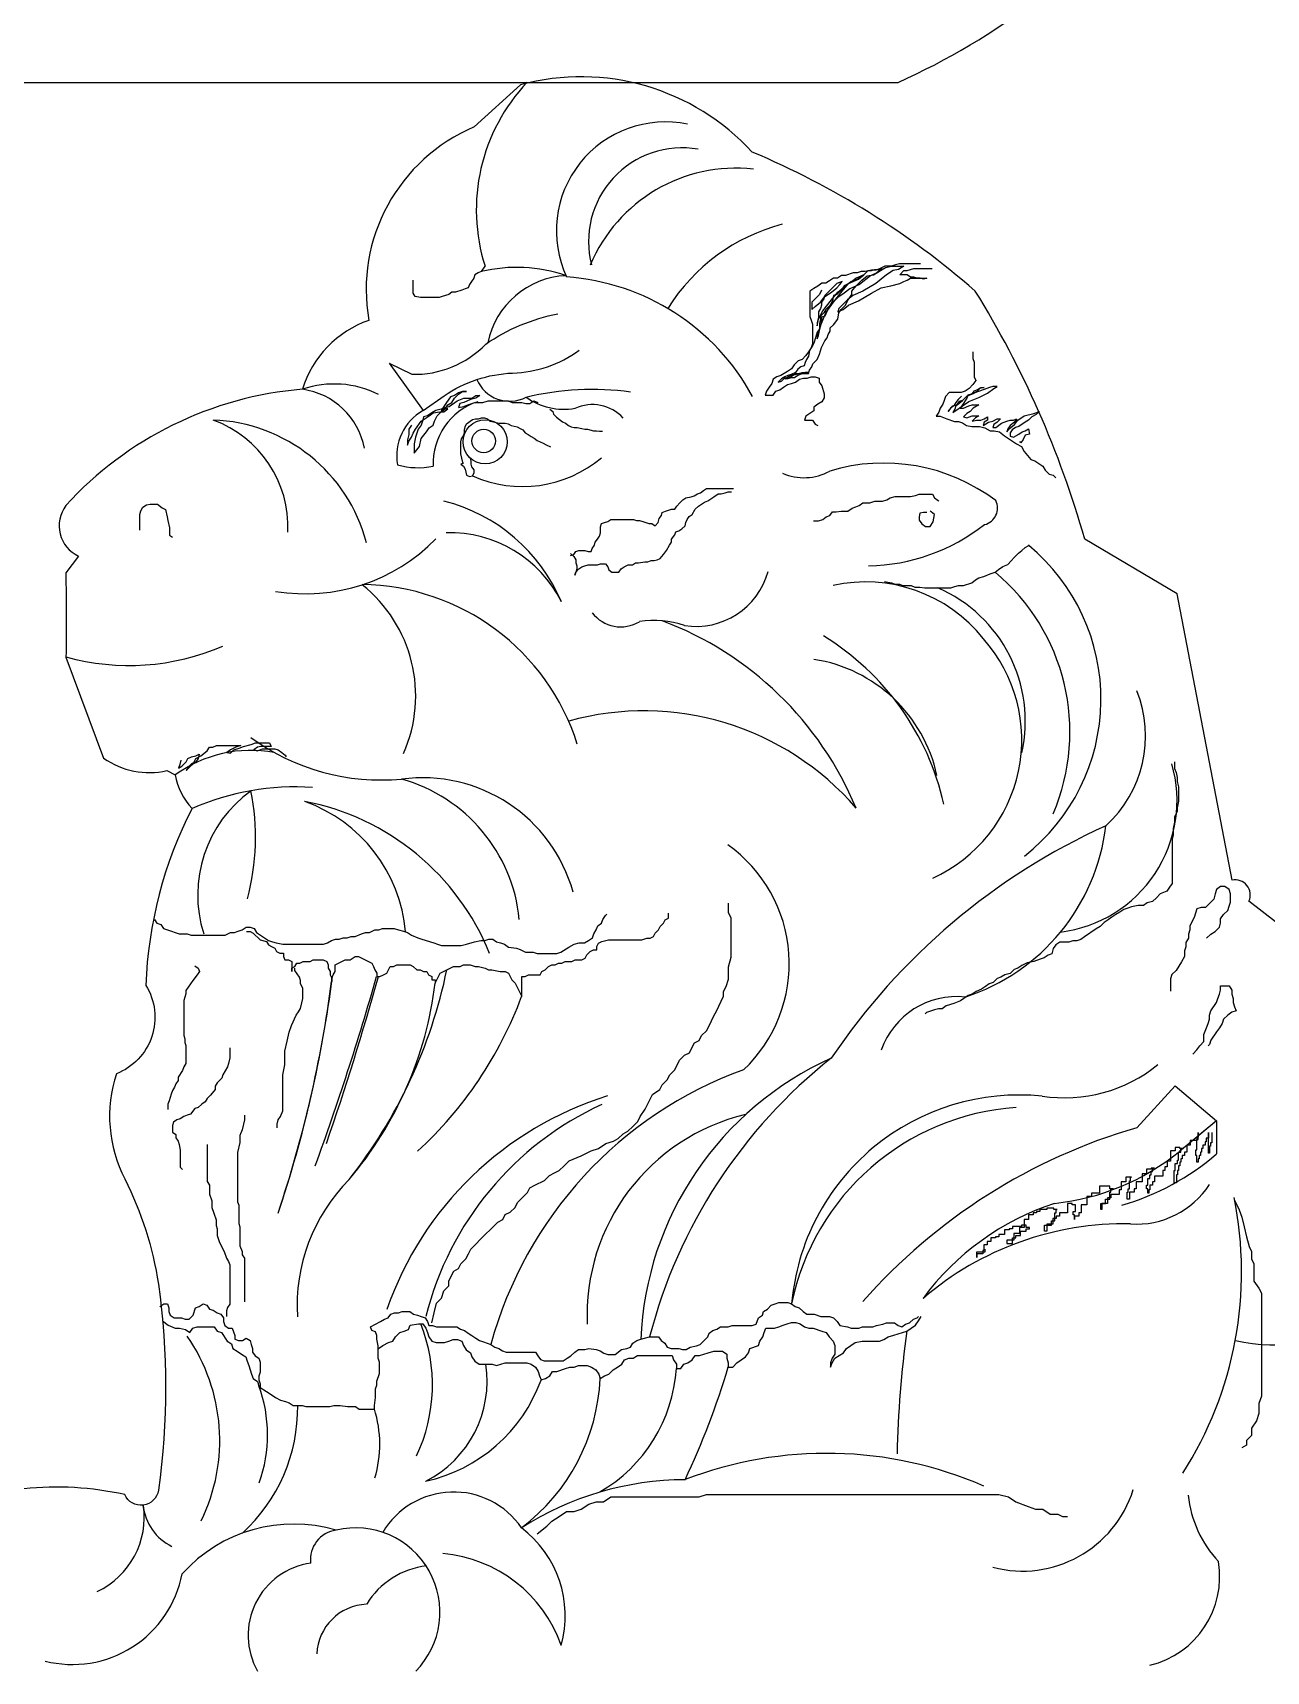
# Model space of a CAD drawing. Header units: metres. Extents: x 878 to 1938, y 746 to 2926.
# Drawn here: x 1643.4 to 1720, y 2257.7 to 2359.5 of the extents above; entities that cross this region are included whole.
import ezdxf

# ---------------------------------------------------------------- set-up
doc = ezdxf.new("R2010")
doc.units = ezdxf.units.M
doc.layers.add('3', color=3, linetype='Continuous')
doc.layers.add('7', color=7, linetype='Continuous')

msp = doc.modelspace()

# ---------------------------------------------------------------- hatches: boundary and pattern name
at = {"layer": '3'}
h = msp.add_hatch(dxfattribs=at)
h.set_pattern_fill('ANSI31', scale=1.83)
h.paths.add_polyline_path([(1670.69, 2334.13, 1), (1672.15, 2334.13, 1)])

# ---------------------------------------------------------------- linework, layer by layer
for q in [(1715.77, 2290.96), (1716.93, 2289.87)]:
    msp.add_line((1716.93, 2291.91), q, dxfattribs=at)
for points in [[(1726, 2300.07), (1718.94, 2305.56, 0.61), (1717.89, 2306.86), (1714.49, 2324.63), (1708.74, 2328.03, 0.07), (1701.94, 2343.44, 0.08), (1688.09, 2352.07, 0.28), (1673.71, 2356.25), (1670.83, 2353.63, 0.35), (1664.29, 2341.62, 0.24), (1660.17, 2337.34, 0.19), (1645.47, 2330.12, 0.47), (1646.25, 2326.98), (1645.47, 2325.94, -0.01), (1645.48, 2320.71), (1647.82, 2314.44, 0.21), (1651.75, 2313.66), (1652.27, 2313.4, 0.15), (1653.31, 2311.31, 0.11), (1650.44, 2300.33, -0.47), (1648.61, 2294.84, 0.2), (1649.13, 2288.31, -0.08), (1651.22, 2281.78, -0.07), (1651.22, 2268.98, -0.76), (1649.13, 2268.71, 0.08), (1642.86, 2269.07, 0.14)], [(1665.54, 2338.97), (1666.96, 2338.27, 0.21), (1671.55, 2340.15, -0.1), (1676.02, 2342.03, 0.23)], [(1665.54, 2338.97), (1667.66, 2336.03), (1668.97, 2336.94, -0.14), (1673.21, 2338.35, 0.15), (1677.35, 2339.76, -0.32)]]:
    msp.add_lwpolyline(points, format="xyb", dxfattribs=at)
for points in [[(1698.54, 2345.14), (1697.23, 2345.14), (1696.98, 2345.06), (1696.74, 2344.98), (1696.33, 2344.98), (1696, 2344.81), (1695.76, 2344.73), (1695.51, 2344.73), (1695.11, 2344.65), (1694.86, 2344.65), (1694.62, 2344.57), (1694.37, 2344.57), (1693.88, 2344.4), (1693.64, 2344.4), (1693.39, 2344.24), (1693.15, 2344.24), (1692.9, 2344.08), (1692.66, 2343.92), (1692.41, 2343.92), (1692.17, 2343.75), (1691.92, 2343.59), (1691.68, 2343.43), (1691.68, 2341.87), (1691.76, 2341.63), (1691.84, 2341.38), (1691.84, 2340.16), (1691.76, 2339.92), (1691.59, 2339.67), (1691.43, 2339.43), (1691.19, 2339.18), (1690.94, 2339.1), (1690.7, 2338.85), (1690.53, 2338.61), (1690.29, 2338.45), (1689.88, 2338.2), (1689.63, 2338.12), (1689.39, 2337.96), (1689.31, 2337.71), (1689.14, 2337.47), (1688.98, 2337.22), (1688.9, 2336.98), (1689.39, 2336.98), (1689.55, 2337.22), (1689.8, 2337.3), (1690.04, 2337.47), (1690.29, 2337.63), (1690.53, 2337.71), (1690.78, 2337.79), (1691.02, 2337.96), (1691.27, 2338.04), (1691.51, 2338.04), (1691.76, 2338.12), (1692, 2338.12), (1692.25, 2338.04), (1692.25, 2337.79), (1692.41, 2337.55), (1692.57, 2337.06), (1692.57, 2336.81), (1692.41, 2336.57), (1692.17, 2336.41), (1691.92, 2336.24), (1691.92, 2336), (1691.68, 2335.83), (1691.43, 2335.67), (1691.35, 2335.43), (1691.84, 2335.43), (1692, 2335.18), (1692.17, 2335.1)], [(1671.5, 2344.98), (1671.27, 2344.65), (1671.07, 2344.58), (1670.87, 2344.44), (1670.8, 2344.24), (1670.66, 2344.04), (1670.53, 2343.84), (1670.46, 2343.64), (1670.26, 2343.57), (1670.06, 2343.5), (1669.66, 2343.37), (1669.45, 2343.37), (1669.25, 2343.23), (1669.05, 2343.17), (1668.85, 2343.1), (1668.65, 2343.03), (1667.5, 2343.03), (1667.17, 2343.1), (1667.03, 2343.3), (1667.03, 2344.11)], [(1692.4, 2343.5), (1692.27, 2343.23), (1692, 2342.96), (1691.79, 2342.76), (1691.79, 2342.29), (1692, 2342.49), (1692.33, 2342.76), (1692.6, 2343.1), (1693.01, 2343.37), (1693.34, 2343.64), (1693.54, 2343.84), (1693.68, 2344.04), (1693.34, 2343.91), (1693.14, 2343.7), (1692.87, 2343.44), (1692.6, 2343.17), (1692.53, 2342.96), (1692.4, 2342.76), (1692.4, 2342.56), (1692.33, 2342.36), (1692.2, 2342.16), (1692.2, 2341.82), (1692.13, 2341.49), (1692.13, 2341.28), (1692.2, 2341.69), (1692.47, 2342.22), (1693.01, 2342.9), (1693.41, 2343.37), (1693.88, 2343.77), (1694.22, 2344.04), (1694.62, 2344.18), (1694.82, 2344.31), (1695.02, 2344.44), (1694.55, 2344.24), (1694.22, 2343.97), (1693.81, 2343.77), (1693.61, 2343.5), (1693.34, 2343.23), (1693.14, 2343.17), (1693.07, 2342.83), (1692.94, 2342.56), (1692.67, 2342.29), (1692.53, 2342.09), (1692.33, 2341.89), (1692.33, 2341.69), (1692.27, 2341.42), (1692.27, 2341.15), (1692.2, 2340.88), (1692.13, 2340.68), (1692.13, 2340.48), (1692.2, 2340.68), (1692.33, 2341.28), (1692.67, 2342.09), (1693.14, 2342.76), (1693.68, 2343.44), (1694.08, 2343.91), (1694.69, 2344.18), (1695.02, 2344.44), (1695.29, 2344.71), (1695.5, 2344.71), (1695.7, 2344.78), (1695.97, 2344.78), (1696.17, 2344.85), (1695.83, 2344.58), (1695.43, 2344.38), (1694.76, 2343.84), (1694.15, 2343.57), (1693.81, 2343.3), (1693.41, 2343.03), (1693.21, 2342.83), (1693.01, 2342.7), (1692.87, 2342.49), (1692.74, 2342.22), (1692.6, 2341.89), (1692.4, 2341.82), (1692.4, 2341.62), (1692.33, 2341.28), (1692.27, 2341.08), (1692.13, 2340.88), (1692, 2340.48), (1691.93, 2340.27), (1691.86, 2340.07), (1691.66, 2339.74), (1691.59, 2339.4), (1691.46, 2339.2), (1691.39, 2339), (1691.32, 2338.8), (1691.12, 2338.73), (1690.92, 2338.59), (1690.78, 2338.39), (1690.52, 2338.26), (1690.31, 2338.19), (1690.11, 2338.12), (1689.91, 2337.99), (1689.71, 2337.79), (1689.91, 2337.85), (1690.11, 2338.06), (1690.38, 2338.06), (1690.78, 2338.32), (1690.99, 2338.32), (1691.19, 2338.39), (1691.59, 2338.39), (1691.39, 2338.39), (1690.92, 2338.19), (1690.72, 2338.06), (1690.52, 2338.06), (1690.31, 2337.99), (1690.11, 2337.99), (1690.31, 2338.12), (1690.58, 2338.26), (1690.78, 2338.26), (1690.99, 2338.32), (1691.59, 2338.32), (1691.66, 2338.53), (1691.79, 2338.73), (1691.86, 2338.93), (1692.13, 2339.2), (1692.27, 2339.53), (1692.4, 2339.94), (1692.6, 2340.34), (1692.74, 2340.54), (1692.8, 2340.75), (1692.94, 2340.95), (1692.94, 2341.15), (1693.14, 2341.35), (1693.41, 2341.69), (1693.48, 2342.09), (1693.61, 2342.29), (1693.88, 2342.56), (1694.01, 2342.83), (1694.15, 2343.03), (1694.28, 2343.23), (1694.28, 2343.44), (1694.55, 2343.77), (1694.89, 2344.11), (1695.23, 2344.38), (1695.63, 2344.44), (1696.17, 2344.78), (1696.37, 2344.91), (1696.77, 2344.98), (1697.51, 2344.98), (1697.18, 2344.78), (1696.84, 2344.71), (1696.44, 2344.44), (1695.76, 2343.91), (1694.96, 2343.44), (1694.35, 2343.17), (1694.01, 2342.9), (1693.75, 2342.63), (1693.48, 2342.36), (1693.41, 2342.16), (1693.75, 2342.29), (1694.08, 2342.56), (1694.69, 2342.83), (1695.5, 2343.3), (1696.1, 2343.64), (1696.71, 2343.77), (1697.25, 2343.91), (1697.51, 2344.04), (1697.72, 2344.11), (1697.92, 2344.24), (1698.93, 2344.24), (1698.73, 2344.18), (1698.52, 2344.24), (1698.32, 2344.24), (1698.12, 2344.31), (1697.92, 2344.31), (1697.72, 2344.44), (1697.25, 2344.44), (1697.51, 2344.71), (1697.72, 2344.71), (1698.12, 2344.85), (1699.26, 2344.85)], [(1701.8, 2339.67), (1701.8, 2339.26), (1701.88, 2339.02), (1701.88, 2338.12), (1701.97, 2337.88), (1701.8, 2337.63), (1701.56, 2337.39), (1701.31, 2337.22), (1701.07, 2337.14), (1700.33, 2337.14), (1700.09, 2336.9), (1700.01, 2336.65), (1699.92, 2336.41), (1699.76, 2336.16), (1699.68, 2335.92), (1699.52, 2335.67), (1699.76, 2335.67), (1700.17, 2335.51), (1700.66, 2335.34), (1700.9, 2335.34), (1701.15, 2335.26), (1701.39, 2335.1), (1701.72, 2335.02), (1702.21, 2335.02), (1702.54, 2334.94), (1702.86, 2334.77), (1703.11, 2334.77), (1703.44, 2334.69), (1703.76, 2334.45), (1704.01, 2334.28), (1704.25, 2334.12), (1704.5, 2333.96), (1704.82, 2333.79), (1704.99, 2333.47), (1705.4, 2332.98), (1705.64, 2332.9), (1705.89, 2332.73), (1706.13, 2332.57), (1706.29, 2332.32), (1706.54, 2332.08), (1706.78, 2332), (1706.95, 2331.84)], [(1666.94, 2335.12), (1666.78, 2334.87), (1666.78, 2334.53), (1666.69, 2334.2), (1666.69, 2333.87), (1666.78, 2334.12), (1666.94, 2334.37), (1667.03, 2334.62), (1667.19, 2334.87), (1667.53, 2335.37), (1667.78, 2335.53), (1668.03, 2335.7), (1668.28, 2335.87), (1668.69, 2335.95), (1668.94, 2335.95), (1669.19, 2336.12), (1668.86, 2336.12), (1668.44, 2336.03), (1668.19, 2335.87), (1667.94, 2335.7), (1667.69, 2335.62), (1667.61, 2335.37), (1667.53, 2335.12), (1667.36, 2334.87), (1667.19, 2334.37), (1667.11, 2333.95), (1667.11, 2333.37), (1667.44, 2333.78), (1667.53, 2334.28), (1667.86, 2334.7), (1668.03, 2334.95), (1668.28, 2335.12), (1668.36, 2335.37), (1668.53, 2335.7), (1668.78, 2335.95), (1669.03, 2336.12), (1669.19, 2336.37), (1669.44, 2336.53), (1669.61, 2336.78), (1669.86, 2337.03), (1670.11, 2337.2), (1670.36, 2337.2), (1670.11, 2337.2), (1669.86, 2337.12), (1669.61, 2336.95), (1669.36, 2336.87), (1669.11, 2336.53), (1668.94, 2336.28), (1668.78, 2336.03), (1669.03, 2336.2), (1669.28, 2336.28), (1669.78, 2336.62), (1670.19, 2336.78), (1670.69, 2336.78), (1670.94, 2336.95), (1671.19, 2336.95), (1670.94, 2336.78), (1670.61, 2336.7), (1670.19, 2336.53), (1669.94, 2336.45), (1669.86, 2336.2), (1670.19, 2336.28), (1670.44, 2336.37), (1670.86, 2336.53), (1671.36, 2336.53), (1671.69, 2336.62), (1672.94, 2336.62), (1673.19, 2336.53), (1673.78, 2336.53), (1674.03, 2336.45), (1674.28, 2336.45), (1674.53, 2336.62), (1674.78, 2336.53)], [(1701.08, 2336.91), (1700.88, 2336.71), (1700.74, 2336.51), (1700.61, 2336.31), (1700.41, 2336.17), (1700.27, 2335.97), (1700.54, 2336.31), (1700.81, 2336.37), (1701.15, 2336.64), (1701.42, 2336.91), (1701.75, 2337.05), (1701.89, 2337.25), (1702.09, 2337.32), (1702.29, 2337.45), (1702.49, 2337.45), (1702.22, 2337.38), (1702.02, 2337.18), (1701.82, 2337.05), (1701.42, 2336.91), (1701.15, 2336.64), (1700.95, 2336.58), (1700.74, 2336.31), (1700.68, 2336.11), (1700.54, 2335.9), (1700.95, 2336.17), (1701.15, 2336.31), (1701.55, 2336.58), (1702.16, 2336.84), (1702.7, 2337.11), (1703.1, 2337.38), (1703.3, 2337.52), (1703.03, 2337.52), (1702.83, 2337.45), (1702.49, 2337.32), (1702.09, 2337.18), (1701.75, 2337.05), (1701.48, 2336.98), (1701.42, 2336.78), (1701.15, 2336.37), (1701.01, 2336.17), (1701.22, 2336.17), (1701.55, 2336.31), (1701.75, 2336.37), (1702.16, 2336.37), (1701.82, 2336.17), (1701.62, 2335.97), (1701.42, 2335.84), (1701.22, 2335.63), (1701.42, 2335.57), (1701.75, 2335.7), (1702.16, 2335.7), (1701.96, 2335.57), (1701.75, 2335.37), (1702.02, 2335.43), (1702.29, 2335.43), (1702.49, 2335.5), (1702.7, 2335.63), (1702.7, 2335.43), (1702.49, 2335.3), (1702.43, 2335.1), (1702.76, 2335.3), (1703.03, 2335.37), (1703.3, 2335.5), (1703.5, 2335.5), (1703.3, 2335.3), (1703.1, 2335.16), (1703.03, 2334.96), (1703.23, 2334.96), (1703.57, 2335.23), (1703.91, 2335.37), (1704.11, 2335.43), (1704.31, 2335.43), (1704.51, 2335.5), (1704.38, 2335.3), (1704.11, 2335.1), (1703.97, 2334.89), (1703.91, 2334.69), (1704.04, 2334.89), (1704.38, 2335.16), (1704.58, 2335.43), (1704.98, 2335.7), (1705.59, 2335.84), (1705.93, 2335.97), (1705.72, 2335.77), (1705.45, 2335.63), (1705.25, 2335.43), (1705.05, 2335.3), (1704.65, 2335.03), (1704.45, 2334.96), (1704.24, 2334.83), (1704.11, 2334.63), (1704.11, 2334.42), (1704.31, 2334.36), (1704.65, 2334.56), (1704.85, 2334.69), (1705.05, 2334.76), (1705.25, 2334.89), (1705.32, 2334.56), (1705.05, 2334.49), (1704.92, 2334.22), (1704.78, 2334.02), (1704.71, 2334.09)], [(1675.52, 2336.11), (1675.71, 2335.97), (1675.75, 2335.79), (1675.94, 2335.6), (1676.12, 2335.46), (1676.31, 2335.33), (1676.49, 2335.23), (1676.68, 2335.1), (1676.86, 2335), (1677.04, 2334.96), (1677.23, 2334.96), (1677.51, 2334.91), (1677.69, 2334.87), (1677.87, 2334.87), (1678.24, 2334.77), (1678.43, 2334.77), (1678.61, 2334.73), (1678.8, 2334.73)], [(1670.13, 2332.79), (1669.99, 2333.34), (1669.99, 2334.08), (1670.04, 2334.27), (1670.17, 2334.45), (1670.22, 2334.64), (1670.22, 2334.82), (1670.27, 2335), (1670.36, 2335.19), (1670.73, 2335.46), (1670.91, 2335.51), (1671.1, 2335.51), (1671.28, 2335.56), (1671.47, 2335.56), (1671.65, 2335.51), (1671.83, 2335.37), (1672.02, 2335.33), (1672.2, 2335.28), (1672.39, 2335.23), (1672.76, 2335.23), (1672.94, 2335.19), (1673.13, 2335.1), (1673.31, 2335.05), (1673.49, 2335), (1673.68, 2334.91), (1673.86, 2334.82), (1674, 2334.64), (1674.19, 2334.54), (1674.37, 2334.4), (1674.55, 2334.31), (1674.74, 2334.17), (1674.92, 2334.08), (1675.11, 2333.99), (1675.29, 2333.9), (1675.57, 2333.76)], [(1670.17, 2332.75), (1669.99, 2332.7), (1670.17, 2332.56), (1670.27, 2332.38), (1670.36, 2332.01), (1670.54, 2331.92), (1670.73, 2331.96), (1670.82, 2332.15), (1670.82, 2332.33), (1670.68, 2332.52), (1670.64, 2332.7), (1670.64, 2332.88), (1670.59, 2333.07)], [(1676.82, 2327.02), (1677.01, 2327.08), (1677.14, 2327.27), (1677.33, 2327.34), (1677.71, 2327.34), (1677.9, 2327.27), (1678.1, 2327.27), (1678.16, 2327.46), (1678.29, 2327.66), (1678.35, 2327.85), (1678.48, 2328.04), (1678.61, 2328.23), (1678.67, 2328.42), (1678.67, 2328.81), (1678.74, 2329), (1678.93, 2329.06), (1679.12, 2329.13), (1679.31, 2329.25), (1680.72, 2329.25), (1680.91, 2329.19), (1681.1, 2329.19), (1681.3, 2329.13), (1681.49, 2329.06), (1681.68, 2329), (1681.87, 2329), (1682.06, 2328.87), (1682.26, 2329.06), (1682.32, 2329.32), (1682.45, 2329.51), (1682.51, 2329.7), (1682.7, 2329.77), (1682.9, 2329.83), (1683.09, 2329.89), (1683.28, 2329.89), (1683.41, 2330.09), (1683.6, 2330.28), (1683.79, 2330.47), (1683.98, 2330.6), (1684.3, 2330.66), (1684.49, 2330.73), (1684.69, 2330.85), (1684.88, 2330.92), (1685.07, 2331.05), (1685.26, 2331.17), (1686.93, 2331.17)], [(1676.82, 2327.14), (1677.01, 2326.95), (1677.14, 2326.76), (1677.14, 2326.57), (1677.2, 2326.38), (1677.2, 2326.19), (1677.14, 2325.99), (1677.07, 2325.8), (1677.14, 2325.99), (1677.33, 2326.19), (1677.52, 2326.31), (1677.71, 2326.38), (1677.9, 2326.44), (1678.48, 2326.44), (1678.67, 2326.51), (1678.99, 2326.51), (1679.12, 2326.31), (1679.18, 2326.12), (1679.38, 2325.99), (1679.82, 2325.99), (1679.95, 2326.19), (1680.14, 2326.31), (1680.4, 2326.44), (1680.66, 2326.44), (1680.85, 2326.57), (1681.04, 2326.57), (1681.42, 2326.63), (1681.62, 2326.63), (1681.81, 2326.7), (1682, 2326.7), (1682.19, 2326.76), (1682.38, 2326.83), (1682.58, 2327.08), (1682.77, 2327.34), (1682.96, 2327.66), (1683.09, 2327.85), (1683.09, 2328.04), (1683.28, 2328.3), (1683.34, 2328.49), (1683.53, 2328.55), (1683.73, 2328.68), (1683.92, 2328.87), (1683.98, 2329.06), (1684.05, 2329.25), (1684.17, 2329.45), (1684.37, 2329.57), (1684.56, 2329.89), (1684.75, 2330.09), (1684.94, 2330.21), (1685.13, 2330.34), (1685.33, 2330.41), (1685.52, 2330.53), (1685.71, 2330.66), (1685.97, 2330.85), (1686.16, 2330.85), (1686.41, 2330.92), (1686.61, 2330.98), (1686.8, 2330.98)], [(1691.9, 2329.17), (1692.21, 2329.17), (1692.47, 2329.25), (1692.69, 2329.43), (1692.91, 2329.51), (1693.08, 2329.73), (1693.3, 2329.73), (1693.61, 2329.78), (1694.04, 2329.78), (1694.3, 2329.95), (1694.52, 2330.04), (1694.74, 2330.13), (1694.96, 2330.3), (1695.4, 2330.3), (1695.7, 2330.39), (1696.18, 2330.39), (1696.45, 2330.48), (1696.66, 2330.61), (1696.97, 2330.69), (1697.93, 2330.69), (1698.24, 2330.74), (1698.46, 2330.82), (1699.29, 2330.82), (1699.42, 2330.61), (1699.64, 2330.43), (1699.68, 2330.39)], [(1650.07, 2328.6), (1650.07, 2329.56), (1650.12, 2329.79), (1650.26, 2330.02), (1650.49, 2330.16), (1650.71, 2330.2), (1651.17, 2330.2), (1651.45, 2329.98), (1651.67, 2329.88), (1651.77, 2329.43), (1651.81, 2329.2), (1651.9, 2328.74), (1651.9, 2328.28), (1652.09, 2328.15)], [(1698.94, 2329.69), (1698.72, 2329.69), (1698.5, 2329.65), (1698.46, 2329.43), (1698.46, 2329.21), (1698.63, 2328.99), (1698.85, 2328.82), (1699.15, 2328.82), (1699.33, 2329.12), (1699.37, 2329.34), (1699.42, 2329.56), (1699.2, 2329.73), (1699.15, 2329.78)], [(1696.31, 2325.41), (1696.75, 2325.32), (1696.97, 2325.24), (1697.23, 2325.24), (1697.45, 2325.15), (1697.97, 2325.15), (1698.19, 2325.06), (1698.5, 2325.06), (1698.81, 2325.02), (1700.42, 2325.02), (1700.68, 2325.1), (1700.9, 2325.15), (1701.21, 2325.15), (1701.73, 2325.32), (1701.95, 2325.5), (1702.17, 2325.63), (1702.48, 2325.72), (1702.87, 2325.89), (1703.17, 2325.98), (1703.39, 2326.15), (1703.66, 2326.33), (1703.96, 2326.46), (1704.18, 2326.68), (1704.35, 2326.89), (1704.62, 2327.16), (1704.84, 2327.33), (1705.05, 2327.51), (1705.27, 2327.64), (1705.27, 2327.68)], [(1652.62, 2314.31), (1652.56, 2314.04), (1652.46, 2313.82), (1652.67, 2313.93), (1652.94, 2314.2), (1653.05, 2314.41), (1653.27, 2314.52), (1653.54, 2314.58), (1653.75, 2314.68), (1653.7, 2314.41), (1653.54, 2314.2), (1653.27, 2314.09), (1653.1, 2313.87), (1652.94, 2313.66), (1653.16, 2313.87), (1653.37, 2314.09), (1653.54, 2314.41), (1653.86, 2314.58), (1654.24, 2314.9), (1654.4, 2315.11), (1654.61, 2315.11), (1654.83, 2315.22), (1656.34, 2315.22), (1656.02, 2315.11), (1655.69, 2314.95), (1655.48, 2314.79), (1655.69, 2314.74), (1655.91, 2314.95), (1656.23, 2315.06), (1656.5, 2315.17), (1656.99, 2315.28), (1657.26, 2315.38), (1658.12, 2315.38), (1658.23, 2315.17), (1657.58, 2315.17), (1657.37, 2315.11), (1657.15, 2314.95), (1657.37, 2314.9), (1657.69, 2315.01), (1658.45, 2315.01), (1658.66, 2314.95), (1658.88, 2314.79), (1659.1, 2314.63), (1659.15, 2314.52)], [(1714.32, 2314.2), (1714.32, 2313.79), (1714.41, 2313.55), (1714.49, 2313.23), (1714.49, 2312.98), (1714.57, 2312.66), (1714.57, 2311.77), (1714.49, 2311.36), (1714.49, 2311.12), (1714.32, 2310.8), (1714.32, 2310.47), (1714.24, 2310.07), (1714.24, 2309.66), (1714.16, 2309.42), (1714.16, 2306.66), (1714, 2306.42), (1713.84, 2306.18), (1713.43, 2306.01), (1713.19, 2305.77), (1712.95, 2305.53), (1712.62, 2305.45), (1712.38, 2305.29), (1712.05, 2305.29), (1711.65, 2305.2), (1711.41, 2305.12), (1711.16, 2305.04), (1710.92, 2304.88), (1710.68, 2304.72), (1710.43, 2304.56), (1710.19, 2304.39), (1709.95, 2304.23), (1709.7, 2303.99), (1709.46, 2303.83), (1708.73, 2303.34), (1708.49, 2303.18), (1708.24, 2303.1), (1708, 2303.1), (1707.76, 2303.02), (1707.19, 2303.02), (1706.95, 2302.85), (1706.78, 2302.61), (1706.7, 2302.29), (1706.46, 2302.21), (1706.22, 2302.04), (1705.97, 2301.96), (1705.57, 2301.8), (1705.16, 2301.72), (1704.84, 2301.56), (1704.59, 2301.4), (1704.35, 2301.31), (1704.11, 2301.07), (1703.78, 2300.99), (1703.54, 2300.83), (1703.3, 2300.75), (1703.05, 2300.5), (1702.81, 2300.42), (1702.57, 2300.26), (1702.32, 2300.1), (1702, 2299.94), (1701.76, 2299.78), (1701.51, 2299.69), (1701.03, 2299.37), (1700.62, 2299.21), (1700.14, 2299.05), (1699.89, 2298.88), (1699.65, 2298.88), (1699.41, 2298.8), (1699.16, 2298.72), (1698.92, 2298.64), (1698.84, 2298.56)], [(1716.31, 2303.25), (1716.57, 2303.51), (1716.84, 2303.68), (1717.1, 2303.94), (1717.18, 2304.2), (1717.18, 2304.46), (1717.36, 2304.72), (1717.62, 2304.98), (1717.7, 2305.24), (1717.79, 2305.5), (1717.79, 2306.02), (1717.7, 2306.28), (1717.44, 2306.46), (1717.18, 2306.46), (1716.92, 2306.28), (1716.84, 2306.02), (1716.75, 2305.68), (1716.49, 2305.42), (1716.23, 2305.16), (1715.97, 2305.16), (1715.71, 2305.07), (1715.62, 2304.81), (1715.53, 2304.55), (1715.27, 2304.03), (1715.27, 2303.77), (1715.19, 2303.51), (1715.19, 2303.25), (1715.01, 2302.99), (1715.01, 2302.73), (1714.93, 2302.47), (1714.93, 2302.12), (1714.75, 2301.78), (1714.58, 2301.52), (1714.41, 2301.26), (1714.15, 2301), (1714.06, 2300.74), (1714.06, 2299.96)], [(1668.19, 2279.38), (1668.34, 2279.99), (1668.49, 2280.6), (1668.8, 2280.91), (1668.95, 2281.37), (1669.25, 2281.67), (1669.25, 2281.97), (1669.4, 2282.28), (1669.56, 2282.58), (1669.86, 2282.74), (1670.01, 2283.04), (1670.32, 2283.35), (1670.47, 2283.65), (1670.62, 2283.95), (1670.93, 2284.26), (1671.23, 2284.56), (1671.54, 2284.87), (1671.84, 2285.17), (1672.3, 2285.63), (1672.61, 2285.78), (1672.76, 2286.09), (1673.06, 2286.24), (1673.37, 2286.54), (1673.52, 2286.85), (1673.83, 2287.15), (1674.13, 2287.46), (1674.28, 2287.76), (1674.59, 2287.92), (1675.2, 2288.22), (1675.5, 2288.53), (1675.81, 2288.68), (1676.11, 2288.83), (1676.42, 2289.13), (1676.72, 2289.44), (1677.48, 2289.74), (1678.09, 2290.05), (1678.55, 2290.2), (1679.01, 2290.51), (1679.47, 2290.66), (1679.77, 2290.81), (1680.08, 2291.11), (1680.38, 2291.27), (1680.68, 2291.57), (1680.99, 2291.88), (1681.14, 2292.18), (1681.45, 2292.64), (1681.6, 2292.94), (1681.9, 2293.55), (1682.36, 2293.86), (1682.51, 2294.16), (1682.82, 2294.47), (1682.97, 2294.77), (1683.28, 2295.08), (1683.58, 2295.69), (1683.89, 2295.99), (1684.19, 2296.14), (1684.34, 2296.45), (1684.5, 2296.75), (1684.8, 2296.9), (1684.95, 2297.21), (1685.26, 2297.51), (1685.41, 2297.82), (1685.72, 2298.43), (1685.87, 2298.73), (1686.02, 2299.04), (1686.17, 2299.34), (1686.32, 2299.65), (1686.32, 2299.95), (1686.48, 2300.26), (1686.63, 2300.71), (1686.63, 2301.47), (1686.78, 2302.08), (1686.78, 2304.52), (1686.63, 2304.83), (1686.63, 2305.43)], [(1650.97, 2304.42), (1651.13, 2304.18), (1651.38, 2304.1), (1651.54, 2303.85), (1651.78, 2303.77), (1652.03, 2303.69), (1652.27, 2303.61), (1652.52, 2303.53), (1653.01, 2303.53), (1653.25, 2303.45), (1655.37, 2303.45), (1655.69, 2303.61), (1655.94, 2303.61), (1656.18, 2303.69), (1656.43, 2303.77), (1656.67, 2303.94), (1656.91, 2303.94), (1657.16, 2303.85), (1657.32, 2303.61), (1657.81, 2303.28), (1658.06, 2303.12), (1658.3, 2303.04), (1658.54, 2302.96), (1658.95, 2302.88), (1661.48, 2302.88), (1661.72, 2302.96), (1661.96, 2303.12), (1662.21, 2303.2), (1662.45, 2303.2), (1662.7, 2303.28), (1662.94, 2303.28), (1663.19, 2303.37), (1663.43, 2303.37), (1663.84, 2303.53), (1664.08, 2303.61), (1664.33, 2303.61), (1664.65, 2303.77), (1664.9, 2303.77), (1665.14, 2303.85), (1665.87, 2303.85), (1666.12, 2303.77), (1666.44, 2303.69), (1666.69, 2303.61), (1666.93, 2303.45), (1667.34, 2303.28), (1667.58, 2303.2), (1668.32, 2302.96), (1668.56, 2302.88), (1668.8, 2302.8), (1670.03, 2302.8), (1670.35, 2302.88), (1670.84, 2303.04), (1671.25, 2303.12), (1671.49, 2303.12), (1671.74, 2303.2), (1671.98, 2303.2), (1672.22, 2303.04), (1672.47, 2302.96), (1672.71, 2302.88), (1672.96, 2302.71), (1673.45, 2302.63), (1673.69, 2302.55), (1674.02, 2302.39), (1674.5, 2302.39), (1674.75, 2302.31), (1675.97, 2302.31), (1676.21, 2302.39), (1676.7, 2302.71), (1677.03, 2302.88), (1677.35, 2302.96), (1677.68, 2302.96), (1677.92, 2303.12), (1678.17, 2303.28), (1678.25, 2303.53), (1678.41, 2303.77), (1678.5, 2304.02), (1678.74, 2304.18), (1678.82, 2304.42), (1678.98, 2304.67), (1679.07, 2304.75)], [(1656.7, 2303.68), (1656.91, 2303.68), (1657.11, 2303.57), (1657.53, 2303.16), (1657.94, 2303.06), (1658.05, 2302.85), (1658.25, 2302.75), (1658.46, 2302.64), (1658.56, 2302.44), (1658.77, 2302.33), (1658.98, 2302.33), (1658.98, 2302.13), (1659.08, 2301.92), (1659.29, 2301.92), (1659.5, 2301.81), (1659.5, 2301.19), (1659.5, 2301.4), (1659.7, 2301.5), (1659.81, 2301.71), (1660.01, 2301.71), (1660.22, 2301.81), (1660.64, 2301.81), (1660.84, 2301.92), (1661.46, 2301.92), (1661.67, 2301.81), (1661.77, 2301.61), (1661.77, 2301.4), (1661.88, 2301.19), (1661.88, 2300.99), (1661.98, 2300.78), (1661.98, 2300.57), (1661.98, 2300.78), (1662.08, 2300.99), (1662.19, 2301.19), (1662.19, 2301.61), (1662.4, 2301.71), (1662.81, 2301.92), (1663.12, 2301.92), (1663.43, 2302.13), (1663.64, 2302.13), (1664.05, 2301.92), (1664.26, 2301.81), (1664.47, 2301.71), (1664.57, 2301.5), (1664.67, 2301.3), (1664.78, 2301.09), (1664.78, 2300.88), (1664.98, 2300.88), (1665.19, 2300.99), (1665.4, 2301.09), (1665.5, 2301.3), (1665.61, 2301.5), (1665.81, 2301.5), (1666.02, 2301.61), (1666.85, 2301.61), (1667.05, 2301.5), (1667.26, 2301.3), (1667.47, 2301.3), (1667.68, 2301.19), (1667.88, 2301.19), (1667.99, 2300.99), (1668.19, 2300.88), (1668.19, 2300.68), (1668.4, 2300.68), (1668.4, 2300.47), (1668.5, 2300.68), (1668.71, 2301.09), (1669.54, 2301.5), (1669.95, 2301.5), (1670.16, 2301.61), (1670.58, 2301.61), (1670.89, 2301.5), (1671.09, 2301.5), (1671.51, 2301.4), (1671.71, 2301.3), (1671.92, 2301.3), (1672.44, 2301.19), (1672.75, 2301.19), (1672.96, 2301.09), (1673.06, 2300.88), (1673.16, 2300.68), (1673.37, 2300.47), (1673.47, 2300.26), (1673.58, 2300.06), (1673.68, 2299.85), (1673.79, 2299.64), (1673.79, 2300.88), (1673.99, 2300.88), (1674.2, 2300.99), (1674.92, 2300.99), (1675.03, 2301.19), (1675.23, 2301.3), (1675.44, 2301.5), (1675.65, 2301.61), (1675.86, 2301.61), (1676.06, 2301.71), (1676.27, 2301.71), (1676.48, 2301.81), (1676.89, 2301.81), (1677.1, 2301.92), (1677.51, 2301.92), (1677.72, 2302.02), (1677.82, 2302.23), (1678.03, 2302.44), (1678.24, 2302.54), (1678.44, 2302.54), (1678.44, 2302.75), (1678.55, 2302.95), (1678.76, 2303.06), (1679.17, 2303.16), (1681.24, 2303.16), (1681.55, 2303.26), (1681.76, 2303.26), (1681.97, 2303.37), (1682.07, 2303.57), (1682.28, 2303.78), (1682.38, 2303.99), (1682.59, 2304.19), (1682.69, 2304.4), (1682.9, 2304.51), (1682.9, 2304.82)], [(1653.49, 2301.54), (1653.7, 2301.4), (1653.77, 2301.19), (1653.63, 2300.98), (1653.35, 2300.63), (1653.21, 2300.43), (1653.07, 2300.22), (1652.93, 2300.01), (1652.93, 2299.8), (1652.86, 2299.59), (1652.79, 2299.38), (1652.79, 2297.21), (1652.86, 2297), (1652.86, 2296.79), (1652.93, 2296.59), (1652.93, 2295.47), (1652.79, 2295.26), (1652.72, 2295.05), (1652.44, 2294.63), (1652.44, 2294.42), (1652.3, 2294.21), (1652.23, 2294), (1652.09, 2293.79), (1652.02, 2293.58), (1651.95, 2293.37), (1651.88, 2293.16), (1651.81, 2292.95), (1651.81, 2292.61)], [(1658.59, 2291.49), (1658.59, 2291.7), (1658.66, 2291.98), (1658.8, 2292.19), (1658.94, 2292.54), (1658.94, 2294.77), (1659.08, 2295.4), (1659.08, 2296.24), (1659.22, 2296.86), (1659.35, 2297.42), (1659.49, 2297.84), (1659.77, 2298.47), (1659.91, 2298.68), (1660.05, 2298.89), (1660.12, 2299.24), (1660.19, 2299.52), (1660.19, 2300.15), (1660.05, 2300.43), (1660.05, 2300.63), (1659.98, 2300.84), (1659.84, 2301.05), (1659.7, 2301.26), (1659.7, 2301.4)], [(1715.45, 2296.06), (1715.71, 2296.32), (1715.88, 2296.58), (1716.14, 2296.84), (1716.14, 2297.27), (1716.31, 2297.7), (1716.4, 2297.96), (1716.49, 2298.22), (1716.49, 2298.48), (1716.57, 2298.74), (1716.92, 2299.26), (1717.01, 2299.52), (1717.1, 2299.78), (1717.18, 2300.04), (1717.18, 2300.3), (1717.7, 2300.3), (1717.88, 2300.04), (1717.88, 2299.78), (1717.96, 2299.52), (1717.96, 2299.26), (1718.05, 2299), (1718.14, 2298.74), (1717.88, 2298.66), (1717.62, 2298.48), (1717.36, 2298.22), (1717.27, 2297.96), (1717.1, 2297.7), (1716.92, 2297.44), (1716.57, 2296.92), (1716.49, 2296.66), (1716.4, 2296.58)], [(1655.65, 2296.45), (1655.65, 2295.82), (1655.58, 2295.47), (1655.51, 2295.26), (1655.23, 2294.77), (1655.16, 2294.56), (1654.88, 2294.28), (1654.74, 2294.07), (1654.74, 2293.86), (1654.46, 2293.51), (1654.25, 2293.3), (1654.12, 2293.09), (1653.91, 2292.95), (1653.7, 2292.74), (1653.49, 2292.68), (1653.21, 2292.33), (1653, 2292.26), (1652.79, 2292.19), (1652.58, 2292.05), (1652.37, 2291.98), (1652.16, 2291.84), (1652.09, 2291.63), (1652.09, 2291.21), (1652.3, 2291.07), (1652.3, 2290.86), (1652.44, 2290.65), (1652.51, 2290.44), (1652.58, 2290.09), (1652.58, 2289.04), (1652.72, 2288.9)], [(1711.98, 2291.49), (1714.36, 2294.1), (1716.93, 2291.91), (1714.62, 2290.01)], [(1656.56, 2292.26), (1656.56, 2291.98), (1656.42, 2291.35), (1656.28, 2291), (1656.28, 2290.58), (1656.14, 2289.95), (1656.14, 2286.88), (1656.21, 2286.67), (1656.21, 2285.55), (1656.28, 2285.34), (1656.28, 2284.16), (1656.42, 2283.81), (1656.42, 2283.6), (1656.56, 2283.39), (1656.56, 2280.67)], [(1716.64, 2291.19), (1716.64, 2290.55), (1716.56, 2290.55), (1716.56, 2290.34), (1716.49, 2290.34), (1716.49, 2289.91), (1716.42, 2289.91), (1716.42, 2291.19), (1716.42, 2290.83), (1716.28, 2290.83), (1716.28, 2290.62), (1716.21, 2290.62), (1716.21, 2290.41), (1716.07, 2290.41), (1716.07, 2290.19), (1716, 2290.19), (1716, 2289.98), (1715.92, 2289.98), (1715.92, 2289.77), (1715.85, 2289.77), (1715.85, 2289.55), (1715.78, 2289.55), (1715.78, 2289.34), (1715.71, 2289.34), (1715.71, 2289.77), (1715.64, 2289.77), (1715.64, 2290.12), (1715.71, 2290.12), (1715.71, 2290.76), (1715.78, 2290.76), (1715.78, 2291.19), (1715.78, 2290.9), (1715.71, 2290.9), (1715.71, 2290.69), (1715.28, 2290.69), (1715.28, 2290.41), (1715.07, 2290.41), (1715.07, 2289.98), (1714.93, 2289.98), (1714.93, 2289.77), (1714.79, 2289.77), (1714.79, 2289.55), (1714.71, 2289.55), (1714.71, 2289.34), (1714.64, 2289.34), (1714.64, 2289.13), (1714.57, 2289.13), (1714.57, 2288.84), (1714.5, 2288.84), (1714.5, 2288.56), (1714.43, 2288.56), (1714.43, 2288.06), (1714.29, 2288.06), (1714.29, 2288.84), (1714.36, 2288.84), (1714.36, 2289.27), (1714.5, 2289.27), (1714.5, 2289.48), (1714.57, 2289.48), (1714.57, 2289.98), (1714.71, 2289.98), (1714.71, 2290.19), (1714.86, 2290.19), (1714.64, 2290.19), (1714.64, 2290.26), (1714.36, 2290.26), (1714.36, 2290.05), (1714.07, 2290.05), (1714.07, 2289.41), (1713.86, 2289.41), (1713.86, 2289.06), (1713.72, 2289.06), (1713.72, 2288.84), (1713.58, 2288.84), (1713.58, 2288.49), (1713.08, 2288.49), (1713.08, 2288.13), (1712.94, 2288.13), (1712.94, 2287.92), (1712.79, 2287.92), (1712.79, 2287.63), (1712.72, 2287.63), (1712.72, 2287.42), (1712.65, 2287.42), (1712.65, 2287.7), (1712.58, 2287.7), (1712.58, 2287.92), (1712.65, 2287.92), (1712.65, 2288.34), (1712.79, 2288.34), (1712.79, 2288.56), (1712.86, 2288.56), (1712.86, 2288.77), (1712.94, 2288.77), (1712.94, 2288.98), (1713.08, 2288.98), (1712.86, 2288.98), (1712.86, 2288.91), (1712.58, 2288.91), (1712.58, 2288.63), (1712.3, 2288.63), (1712.3, 2288.13), (1711.94, 2288.13), (1711.94, 2287.7), (1711.8, 2287.7), (1711.8, 2287.49), (1711.51, 2287.49), (1711.51, 2287.06), (1711.37, 2287.06), (1711.37, 2287.49), (1711.44, 2287.49), (1711.44, 2287.7), (1711.51, 2287.7), (1711.51, 2288.2), (1711.58, 2288.2), (1711.58, 2288.42), (1711.65, 2288.42), (1711.3, 2288.42), (1711.3, 2288.13), (1711.01, 2288.13), (1711.01, 2287.63), (1710.87, 2287.63), (1710.87, 2287.35), (1710.37, 2287.35), (1710.37, 2287.14), (1710.16, 2287.14), (1710.16, 2286.78), (1709.8, 2286.78), (1709.8, 2286.42), (1709.73, 2286.42), (1709.73, 2286.78), (1710.02, 2286.78), (1710.02, 2287.06), (1710.3, 2287.06), (1710.3, 2287.49), (1710.37, 2287.49), (1710.37, 2287.7), (1710.52, 2287.7), (1710.3, 2287.7), (1710.3, 2287.85), (1709.66, 2287.85), (1709.66, 2287.42), (1709.16, 2287.42), (1709.16, 2287.21), (1708.88, 2287.21), (1708.88, 2286.71), (1708.52, 2286.71), (1708.52, 2286.21), (1708.38, 2286.21), (1708.38, 2286), (1708.1, 2286), (1708.1, 2285.78), (1708.1, 2286.07), (1708.03, 2286.07), (1708.03, 2286.28), (1708.17, 2286.28), (1708.17, 2286.71), (1707.95, 2286.71), (1707.95, 2286.78), (1707.67, 2286.78), (1707.67, 2286.21), (1707.17, 2286.21), (1707.17, 2286), (1706.96, 2286), (1706.96, 2285.86), (1706.75, 2285.86), (1706.75, 2285.5), (1706.39, 2285.5), (1706.39, 2285.07), (1706.25, 2285.07), (1706.25, 2285.43), (1706.67, 2285.43), (1706.67, 2285.71), (1706.89, 2285.71), (1706.89, 2286.21), (1706.96, 2286.21), (1706.96, 2286.42), (1707.03, 2286.42), (1706.82, 2286.42), (1706.82, 2286.5), (1706.39, 2286.5), (1706.39, 2286.42), (1705.96, 2286.42), (1705.96, 2286.28), (1705.75, 2286.28), (1705.75, 2286.21), (1705.54, 2286.21), (1705.54, 2286.07), (1705.25, 2286.07), (1705.25, 2285.78), (1704.97, 2285.78), (1704.97, 2285.29), (1704.68, 2285.29), (1704.68, 2284.93), (1704.33, 2284.93), (1704.33, 2284.5), (1703.9, 2284.5), (1703.9, 2284.29), (1704.26, 2284.29), (1704.26, 2284.65), (1704.47, 2284.65), (1704.47, 2284.79), (1704.75, 2284.79), (1704.75, 2285.07), (1705.11, 2285.07), (1705.11, 2285.22), (1705.32, 2285.22), (1705.32, 2285.29), (1705.11, 2285.29), (1705.11, 2285.43), (1704.82, 2285.43), (1704.82, 2285.36), (1704.26, 2285.36), (1704.26, 2285.22), (1704.04, 2285.22), (1704.04, 2285.14), (1703.76, 2285.14), (1703.76, 2284.86), (1703.4, 2284.86), (1703.4, 2284.72), (1703.19, 2284.72), (1703.19, 2284.65), (1702.9, 2284.65), (1702.9, 2284.43), (1702.69, 2284.43), (1702.69, 2284.22), (1702.48, 2284.22), (1702.48, 2283.86), (1702.41, 2283.86), (1702.41, 2283.65), (1702.05, 2283.65), (1702.05, 2283.44), (1702.05, 2283.79), (1702.55, 2283.79), (1702.55, 2283.94)], [(1654.25, 2290.44), (1654.25, 2288.14), (1654.39, 2287.93), (1654.39, 2287.37), (1654.53, 2286.95), (1654.53, 2286.53), (1654.67, 2286.18), (1654.81, 2285.76), (1654.81, 2285.41), (1654.88, 2285.2), (1654.88, 2284.79), (1655.02, 2284.37), (1655.3, 2283.81), (1655.44, 2283.39), (1655.58, 2283.18), (1655.65, 2282.97), (1655.65, 2280.53), (1655.51, 2280.32), (1655.44, 2280.11), (1655.44, 2279.76)], [(1718.03, 2287), (1718.34, 2286.39), (1718.49, 2285.94), (1718.64, 2285.33), (1718.79, 2284.72), (1718.95, 2284.11), (1719.1, 2283.8), (1719.1, 2283.35), (1719.25, 2283.04), (1719.25, 2281.97), (1719.56, 2281.52), (1719.71, 2281.21), (1719.71, 2274.81), (1719.56, 2274.36), (1719.56, 2273.75), (1719.4, 2273.29), (1719.1, 2272.83), (1719.1, 2272.38), (1718.79, 2272.07), (1718.79, 2271.77), (1718.49, 2271.62)], [(1651.32, 2280.39), (1651.56, 2280.55), (1651.79, 2280.55), (1651.87, 2280.31), (1651.87, 2280.08), (1651.95, 2279.84), (1652.19, 2279.68), (1652.66, 2279.68), (1652.89, 2279.6), (1653.13, 2279.6), (1653.37, 2279.84), (1653.52, 2280.31), (1653.76, 2280.39), (1654, 2280.55), (1654.23, 2280.47), (1654.39, 2280.23), (1654.63, 2280.16), (1654.86, 2280), (1655.1, 2279.92), (1655.26, 2279.68), (1655.26, 2279.45), (1655.34, 2279.21), (1655.57, 2279.05), (1655.81, 2279.05), (1655.89, 2278.82), (1655.97, 2278.58), (1655.97, 2278.35), (1656.2, 2278.27), (1656.44, 2278.27), (1656.67, 2278.42), (1656.91, 2278.27), (1656.99, 2278.03), (1657.07, 2277.79), (1657.07, 2277.56), (1657.23, 2277.32), (1657.46, 2277.17), (1657.54, 2276.93), (1657.54, 2276.3), (1657.46, 2276.06), (1657.46, 2275.83), (1657.54, 2275.59), (1657.54, 2275.35), (1657.93, 2275.12), (1658.17, 2274.96), (1658.49, 2274.73), (1658.8, 2274.57), (1659.12, 2274.49), (1659.35, 2274.41), (1659.59, 2274.25), (1660.14, 2274.25), (1660.38, 2274.17), (1661.87, 2274.17), (1662.11, 2274.25), (1662.5, 2274.25), (1662.97, 2274.17), (1663.45, 2274.17), (1663.68, 2274.02), (1664.63, 2274.02), (1664.63, 2274.25), (1664.71, 2274.73), (1664.71, 2275.28), (1664.79, 2275.51), (1664.79, 2275.75), (1664.94, 2276.22), (1664.94, 2276.93), (1664.86, 2277.17), (1664.86, 2277.95), (1664.79, 2278.35), (1664.79, 2278.58), (1664.71, 2278.82), (1664.47, 2278.9), (1664.39, 2279.13), (1665.02, 2279.45), (1665.26, 2279.6), (1665.49, 2279.68), (1665.65, 2279.92), (1665.89, 2280), (1666.12, 2280), (1666.36, 2280.08), (1666.83, 2280.08), (1667.07, 2279.92), (1667.31, 2279.84), (1667.54, 2279.76), (1667.78, 2279.68), (1667.94, 2279.45), (1668.01, 2279.21), (1668.25, 2279.21), (1668.49, 2279.13), (1669.75, 2279.13), (1669.98, 2278.98), (1670.22, 2278.9), (1670.46, 2278.74), (1670.69, 2278.58), (1670.93, 2278.42), (1671.16, 2278.27), (1671.4, 2278.19), (1671.64, 2278.11), (1671.87, 2278.03), (1672.11, 2277.87), (1672.35, 2277.79), (1672.58, 2277.64), (1672.82, 2277.56), (1674.63, 2277.56), (1674.79, 2277.32), (1674.94, 2277.09), (1675.18, 2277.01), (1676.36, 2277.01), (1676.6, 2277.17), (1676.83, 2277.32), (1677.07, 2277.56), (1677.31, 2277.72), (1677.7, 2277.72), (1677.94, 2277.79), (1678.41, 2277.72), (1678.65, 2277.64), (1678.88, 2277.48), (1679.12, 2277.4), (1679.59, 2277.4), (1679.98, 2277.72), (1680.3, 2277.79), (1680.54, 2277.87), (1680.69, 2278.11), (1680.93, 2278.27), (1681.17, 2278.35), (1681.4, 2278.42), (1681.72, 2278.5), (1682.27, 2278.5), (1682.43, 2278.27), (1682.66, 2278.11), (1682.82, 2277.87), (1683.06, 2277.79), (1683.53, 2277.79), (1683.76, 2277.72), (1684, 2277.72), (1684.24, 2277.87), (1684.63, 2277.95), (1684.87, 2278.03), (1685.1, 2278.27), (1685.34, 2278.5), (1685.42, 2278.74), (1685.65, 2278.9), (1685.89, 2278.98), (1686.13, 2279.13), (1686.6, 2279.13), (1686.84, 2279.21), (1688.1, 2279.21), (1688.33, 2279.29), (1688.49, 2279.68), (1688.73, 2279.84), (1688.8, 2280.08), (1689.04, 2280.23), (1689.28, 2280.47), (1689.51, 2280.55), (1689.75, 2280.63), (1690.3, 2280.63), (1690.54, 2280.55), (1690.77, 2280.39), (1691.01, 2280.31), (1691.25, 2280.08), (1691.48, 2279.92), (1691.95, 2279.92), (1692.35, 2279.76), (1692.9, 2279.76), (1693.14, 2279.68), (1693.37, 2279.45), (1693.53, 2279.21), (1694, 2279.13), (1694.24, 2279.05), (1694.71, 2279.05), (1694.95, 2279.13), (1695.58, 2279.13), (1695.81, 2279.21), (1696.21, 2279.29), (1696.44, 2279.37), (1696.92, 2279.37), (1697.15, 2279.21), (1697.39, 2279.13), (1697.62, 2279.29), (1697.86, 2279.37), (1698.1, 2279.6), (1698.33, 2279.68), (1698.41, 2279.76)], [(1651.47, 2279.49), (1651.83, 2279.22), (1652.27, 2279.04), (1652.54, 2279.04), (1652.9, 2278.95), (1653.17, 2278.77), (1653.35, 2279.04), (1653.62, 2279.13), (1654.69, 2279.13), (1654.87, 2278.86), (1655.14, 2278.77), (1655.49, 2278.24), (1655.76, 2278.06), (1655.85, 2277.79), (1656.12, 2277.61), (1656.39, 2277.43), (1656.66, 2277.26), (1656.74, 2276.99), (1656.83, 2276.72), (1656.92, 2276.45), (1657.01, 2276.18), (1657.1, 2275.92), (1657.37, 2275.74), (1657.46, 2275.47), (1657.55, 2275.38)], [(1664.88, 2277.79), (1665.15, 2277.97), (1665.51, 2278.15), (1665.78, 2278.24), (1665.95, 2278.51), (1666.22, 2278.77), (1666.49, 2278.86), (1666.76, 2278.95), (1666.85, 2279.22), (1667.38, 2279.31), (1667.65, 2279.31), (1667.83, 2279.04), (1667.92, 2278.77), (1668.01, 2278.51), (1668.19, 2278.24), (1668.46, 2278.15), (1668.99, 2278.15), (1669.26, 2278.24), (1669.53, 2278.33), (1669.8, 2278.33), (1670.07, 2278.24), (1670.16, 2277.97), (1670.34, 2277.7), (1670.6, 2277.52), (1670.69, 2277.26), (1670.87, 2276.99), (1671.14, 2276.81), (1671.94, 2276.81), (1672.21, 2276.72), (1672.48, 2276.81), (1672.75, 2276.9), (1674.09, 2276.9), (1674.36, 2276.81), (1674.63, 2276.63), (1674.81, 2276.36), (1674.89, 2276.09), (1674.98, 2275.83), (1675.25, 2275.92), (1675.52, 2276.09), (1675.7, 2276.36), (1675.97, 2276.36), (1676.5, 2276.54), (1676.77, 2276.63), (1677.04, 2276.63), (1677.31, 2276.72), (1677.85, 2276.72), (1678.11, 2276.63), (1678.38, 2276.45), (1678.56, 2276.18), (1678.65, 2275.92), (1678.92, 2276.09), (1679.19, 2276.18), (1679.45, 2276.45), (1679.72, 2276.63), (1679.99, 2276.81), (1680.17, 2277.08), (1680.44, 2277.17), (1680.71, 2277.17), (1680.97, 2277.34), (1683.12, 2277.34), (1683.21, 2277.08), (1683.39, 2276.81), (1683.39, 2276.54), (1683.66, 2276.54), (1683.84, 2276.81), (1684.1, 2276.9), (1684.37, 2277.08), (1684.55, 2277.34), (1684.82, 2277.34), (1685.09, 2277.43), (1685.36, 2277.52), (1685.71, 2277.61), (1686.25, 2277.61), (1686.52, 2277.43), (1686.52, 2277.17), (1686.61, 2276.9), (1686.61, 2276.63), (1686.88, 2276.63), (1687.14, 2276.9), (1687.41, 2277.08), (1687.68, 2277.26), (1687.86, 2277.52), (1687.95, 2277.79), (1688.49, 2277.97), (1688.57, 2278.24), (1688.75, 2278.51), (1688.84, 2278.77), (1688.93, 2279.04), (1689.47, 2279.04), (1689.74, 2279.13), (1690.01, 2279.22), (1690.27, 2279.31), (1690.54, 2279.4), (1690.81, 2279.4), (1691.08, 2279.31), (1691.35, 2279.13), (1691.61, 2279.04), (1691.88, 2279.04), (1692.42, 2278.86), (1692.69, 2278.77), (1692.87, 2278.51), (1693.13, 2278.24), (1693.22, 2277.97), (1693.22, 2277.43), (1693.05, 2277.17), (1692.96, 2276.9), (1692.96, 2276.63), (1693.05, 2276.9), (1693.22, 2277.17), (1693.49, 2277.34), (1693.76, 2277.52), (1693.94, 2277.79), (1694.21, 2277.97), (1694.48, 2278.15), (1694.92, 2278.24), (1696, 2278.24), (1696.26, 2278.33), (1696.53, 2278.51), (1696.89, 2278.6), (1697.16, 2278.69), (1697.43, 2278.77), (1697.69, 2278.86), (1697.96, 2279.04), (1698.23, 2279.22), (1698.41, 2279.49), (1698.59, 2279.76)], [(1674.74, 2266.28), (1675.35, 2266.74), (1675.65, 2267.05), (1676.11, 2267.35), (1676.57, 2267.65), (1677.03, 2267.65), (1677.48, 2267.81), (1677.94, 2268.11), (1678.4, 2268.26), (1678.86, 2268.26), (1679.31, 2268.57), (1684.8, 2268.57), (1685.26, 2268.72), (1703.4, 2268.72), (1704.01, 2268.57), (1704.46, 2268.26), (1705.23, 2267.96), (1705.68, 2267.81), (1706.14, 2267.81), (1706.6, 2267.5), (1707.06, 2267.5), (1707.36, 2267.35), (1707.67, 2267.35)]]:
    msp.add_lwpolyline(points, dxfattribs=at)
for centre, radius in [((1671.51, 2334.08), 1.37), ((1671.42, 2334.13), 0.73)]:
    msp.add_circle(centre, radius, dxfattribs=at)
for centre, radius, start, end in [((1682.47, 2348.48), 11.51, 136.51, 197.72), ((1682.69, 2347.18), 6.76, 78.12, 205.01), ((1683.73, 2346.53), 5.8, 80.04, 194.67), ((1687.08, 2341.27), 9.8, 83.65, 157.29), ((1692.95, 2336.08), 11.89, 104.55, 148.09), ((1673.48, 2335.59), 9.32, 70.87, 103.71), ((1676.77, 2339.2), 5.2, 92.61, 168.53), ((1675.57, 2330.06), 14.29, 28.59, 86.02), ((1673.03, 2338.82), 2.22, 203.15, 297.38), ((1662.15, 2331.56), 6.11, 63.28, 108.91), ((1659.55, 2332.84), 4.54, 10.73, 82.2), ((1678.14, 2319.97), 17.36, 82.04, 103.64), ((1669.28, 2333.2), 3.26, 119.96, 189.69), ((1672.3, 2332.75), 4.02, 108.13, 182.66), ((1676.39, 2340.11), 4.01, 234.32, 280.09), ((1678.17, 2333.78), 2.61, 42.88, 114.52), ((1654.25, 2325.21), 10.23, 14.76, 87.93), ((1652.21, 2328.79), 7.06, 357.47, 70.03), ((1673.83, 2338.91), 7.61, 245.9, 310.14), ((1667.36, 2336.97), 4.5, 253.37, 281.86), ((1691.31, 2335.14), 3.29, 246.09, 299.04), ((1696.26, 2321.23), 11.53, 52.91, 106.92), ((1666.3, 2319.94), 10.79, 22.88, 75.78), ((1702.27, 2329.97), 1.06, 283.86, 25.71), ((1695.06, 2338.46), 12.09, 271.21, 308.12), ((1660.36, 2335.9), 11.26, 260.5, 315.86), ((1669.31, 2320.7), 7.74, 26.41, 91.61), ((1697.37, 2318.11), 12.38, 308.02, 50.35), ((1684.62, 2327.24), 4.62, 260.96, 344.74), ((1694.9, 2316.06), 12.92, 336.89, 50.17), ((1663.73, 2311.06), 14.15, 17.42, 89.46), ((1658.39, 2318.3), 8.81, 336.08, 51.57), ((1695.14, 2316.05), 9.33, 38.41, 102.56), ((1696.04, 2316.74), 9.01, 347.34, 66.67), ((1679.94, 2324.86), 2.27, 217.81, 300.78), ((1682.02, 2317.21), 5.78, 71.08, 99.13), ((1675.14, 2303.31), 20.99, 22.45, 69.45), ((1683.93, 2307.98), 16.46, 12.64, 58.55), ((1695.39, 2315.58), 9.44, 294.54, 41.57), ((1649.39, 2334.94), 14.75, 254.62, 293.3), ((1690.5, 2311.41), 9.27, 12.15, 81.16), ((1704.95, 2315.82), 7.57, 312.43, 21.7), ((1681.35, 2299.91), 17.46, 40.86, 105.45), ((1665.06, 2326.84), 13.76, 233.92, 275.25), ((1656.96, 2306.94), 7.98, 79.52, 125.98), ((1706.24, 2311.81), 8.23, 277.01, 16.04), ((1659.67, 2296.96), 15.69, 85.9, 113.9), ((1667.62, 2303.51), 9.71, 15.52, 97.73), ((1663.62, 2303.44), 10.06, 5.62, 74.44), ((1661.64, 2305.94), 7.98, 125.78, 197.58), ((1642.5, 2309.54), 14.75, 344.94, 11.24), ((1657.12, 2302.81), 9.49, 5.06, 70.39), ((1657.36, 2296.46), 15.57, 22.07, 79.13), ((1726.96, 2272.97), 40.92, 114.4, 146.08), ((1697.4, 2311.73), 12.74, 287.86, 353.26), ((1681.32, 2301.67), 9.07, 313.46, 54.61), ((1585.98, 2310.55), 76.65, 341.46, 352.52), ((1584.84, 2310.88), 77.84, 341.5, 352.62), ((1497.87, 2348.49), 173.56, 340, 344.08), ((1493.39, 2348.64), 178.02, 340.94, 344.44), ((1638.43, 2307.68), 31.36, 321.77, 348.25), ((1645.55, 2303.22), 23.02, 319.52, 353.15), ((1650.48, 2308.32), 24.86, 312.61, 339.57), ((1700.79, 2294.67), 4.96, 83.98, 160.68), ((1701.24, 2277.48), 20.09, 114.21, 177.54), ((1713.07, 2270.39), 32.38, 128.3, 165.49), ((1707.49, 2302.51), 9.16, 261.23, 309.26), ((1696.19, 2271.41), 25.21, 110.05, 164.76), ((1685.41, 2273.24), 21.18, 107.3, 160.82), ((1704.66, 2279.35), 14.17, 84.19, 175.16), ((1686.98, 2275), 19.73, 114.62, 166.03), ((1690.63, 2279.86), 12.79, 103.34, 182.57), ((1705.52, 2277.48), 15.3, 93.87, 168.41), ((1722, 2256.88), 36.03, 106.15, 138.62), ((1705.33, 2301.43), 14.72, 276.01, 309.14), ((1706.74, 2301.62), 15.55, 286.09, 310.94), ((1670.96, 2280.43), 11.13, 135.19, 183.47), ((1711.94, 2290.93), 5.43, 266.27, 326.83), ((1695.33, 2282.52), 23.15, 327.35, 11.56), ((1720.41, 2287.5), 9.5, 255.92, 359.22), ((1712.02, 2271.04), 16.57, 108.14, 143.51), ((1711.2, 2266.34), 19.18, 88.84, 130.65), ((1658, 2275.51), 10.24, 334.56, 21.75), ((1643.64, 2272.07), 11.39, 334.03, 34.61), ((1763.91, 2269.74), 66.84, 172.15, 178.72), ((1664.68, 2275.74), 6.95, 296.84, 8.88), ((1666.42, 2276.44), 12.24, 306.85, 357.54), ((1673.87, 2277.13), 9.53, 299.94, 356.47), ((1637.91, 2291.27), 50.85, 334.82, 343.27), ((1649.11, 2272.42), 8.89, 340.43, 20.07), ((1665.67, 2279.21), 9.91, 282.48, 340.02), ((1649.35, 2274.09), 10.52, 312.37, 0.89), ((1657.74, 2271.83), 7.23, 343.21, 17.63), ((1692.71, 2246.83), 24.44, 66.47, 111.06), ((1669.55, 2263.76), 5.11, 34.45, 149.4), ((1683.97, 2250.7), 18.93, 90.13, 122.63), ((1704.87, 2271.17), 7.21, 255.28, 342.67), ((1645.27, 2267.28), 5.07, 295.02, 8.81), ((1653.47, 2268.37), 3.21, 185.76, 244), ((1722.16, 2269.38), 7.03, 185.79, 223.37), ((1659.62, 2257.6), 9.28, 73.43, 138.21), ((1662.49, 2264.68), 1.83, 97.23, 186.99), ((1663.47, 2261.41), 5.23, 315.43, 103.32), ((1669.64, 2261.18), 6.84, 344.43, 52.99), ((1668.11, 2256.47), 8.62, 19.53, 84.81), ((1645.88, 2265.1), 6.94, 255.86, 349.11), ((1661.32, 2259.97), 4.53, 98.02, 209.48), ((1668.43, 2259.31), 5, 96.44, 148.8), ((1711.47, 2263.61), 5.65, 283.5, 9.59), ((1664.27, 2258.69), 3.21, 92.17, 177.8)]:
    msp.add_arc(centre, radius, start, end, dxfattribs=at)
at = {"layer": '7'}
msp.add_lwpolyline([(1158.21, 2381.17), (1170.8, 2368.58), (1162.41, 2368.58, 0.12), (1178.19, 2356.4), (1377.63, 2356.4), (1697.15, 2356.4, 0.12), (1712.92, 2368.58), (1704.53, 2368.58), (1717.12, 2381.17)], format="xyb", dxfattribs=at)

doc.saveas('drawing.dxf')
